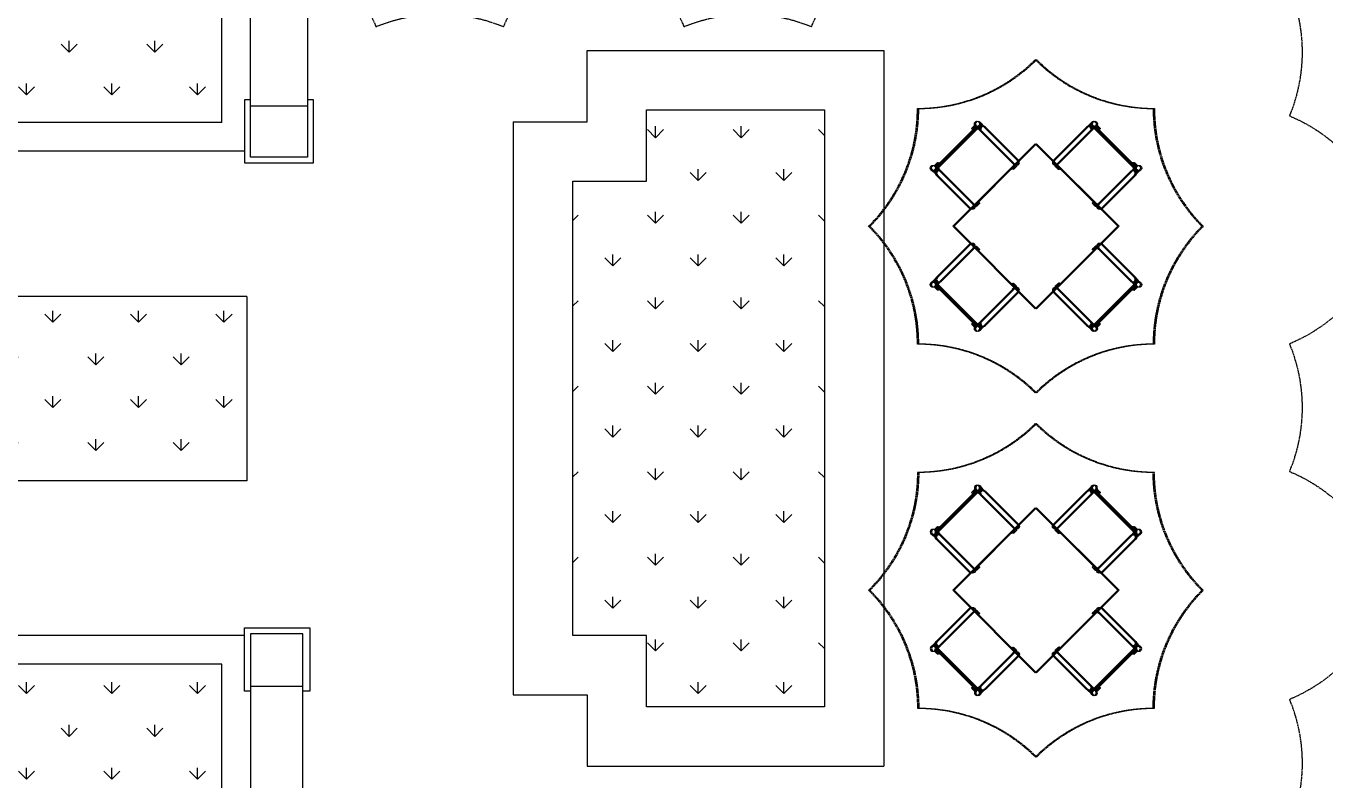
# Model space of a CAD drawing. Header units: millimetres. Extents: x -6033 to 120673, y -4970 to 90533.
# Drawn here: x 41054 to 51965, y 34470 to 40804 of the extents above; entities that cross this region are included whole.
import ezdxf

# ---------------------------------------------------------------- set-up
doc = ezdxf.new("R2010")
doc.units = ezdxf.units.MM
doc.linetypes.add('I-AR$0$ACAD_ISO02W100', pattern=[15, 12, -3])
for name, color, linetype in [('I-AR$0$3-地面', 8, 'Continuous'), ('I-AR$0$9-填充', 8, 'Continuous'), ('I-AR$0$FF-活动家具', 1, 'Continuous'), ('I-AR$0$L-ELEV-MARK', 253, 'Continuous')]:
    doc.layers.add(name, color=color, linetype=linetype)
doc.layers.add('I-AR$0$I-SCOPE', color=252, linetype='Continuous', lineweight=35)
pattern_1 = [(90, (-273251.6522538068, 190733.4542391462), (-359.2102448, 359.2102448), [95.25, -623.1704896]), (45, (-273251.6522538068, 190733.4542391462), (-359.2102448427661, 359.2102448427661), [95.25, -412.75]), (135, (-273251.6522538068, 190733.4542391462), (-359.2102448427661, -359.2102448427661), [95.25, -412.75])]

# ---------------------------------------------------------------- blocks, each defined once
blk = doc.blocks.new('I-AR$0$SGDFHGDH')
at = {"layer": 'I-AR$0$FF-活动家具', "lineweight": -3}
for p, q in [((270446.5836270346, 260242.3952539102), (270446.5834610866, 260201.1250618267)), ((270487.8760224691, 260246.6296053597), (270487.8760644505, 260241.8708815997)), ((270969.8382987556, 260241.8711527787), (270487.8760644856, 260241.8669009166)), ((270487.8760644856, 260241.8669009166), (270487.8766553396, 260230.1899497455)), ((270527.8760404155, 260241.8712901867), (270527.8760346785, 260256.8708883247)), ((270929.8383087736, 260256.8712978297), (270929.8382889236, 260241.8712198247)), ((270969.8382987556, 260241.8711527787), (270969.8383026505, 260246.8763201343)), ((270969.8382987556, 260241.8711527787), (270969.8388885906, 260230.2143370425)), ((271011.1307134326, 260201.1247334657), (271011.1306732011, 260242.3951061026)), ((270444.0835179845, 259794.8172836787), (270444.0835540656, 260190.8173004687)), ((270451.5835303146, 260207.5876207647), (270451.5835707715, 260234.849452412)), ((270481.583551167, 260230.1896313143), (270481.5835513453, 260236.0794924278)), ((270481.5835504825, 260207.5878104137), (270481.5835510769, 260227.2154158549)), ((270487.8760499675, 260218.8712093037), (270487.8760660226, 260198.0891870657)), ((270487.8768058511, 260227.2154158549), (270487.8782799727, 260198.0825856603)), ((270489.0835587296, 260190.8171050747), (270489.0835821026, 259794.8170925187)), ((270968.6305482686, 259794.8174852967), (270968.6305248966, 260190.8174978527)), ((270969.8383259146, 260198.0899381107), (270969.8383181386, 260218.8710048497)), ((270969.8390403361, 260227.2154158549), (270969.8405137643, 260198.0962912443)), ((270976.1305743554, 260230.2146554019), (270976.1305623507, 260236.1585990833)), ((270976.1306200536, 260207.5878266157), (270976.1305804127, 260227.2154158549)), ((270991.1587194655, 260230.2154158263), (270991.1587194655, 260230.2153880392)), ((271006.1305213126, 260207.5880077977), (271006.1306501306, 260234.849304868)), ((271013.6305295606, 260190.8173024597), (271013.6305529326, 259794.8172899027)), ((270967.8383596451, 259787.3232178664), (270967.8383400096, 259810.6230682887)), ((271218.8571748522, 259787.3232442735), (270238.8571748522, 259787.3232442735)), ((270238.8571748522, 259787.3232442735), (270238.8571748522, 258807.3232442735)), ((270487.8760370694, 259787.3232709016), (270487.8760428065, 259772.3232597567)), ((270487.8760370694, 259787.3232709016), (270969.838312635, 259787.3232176454)), ((270527.8760526385, 259772.3231927107), (270527.8760130345, 259787.3232664817)), ((270929.8383699018, 259787.3232220653), (270929.8383011465, 259772.3231223487)), ((270969.8383109776, 259772.3230553027), (270969.8383126595, 259787.5449446057)), ((271218.8571748522, 258807.3232442735), (271218.8571748522, 259787.3232442735)), ((269784.309128939, 259498.3043787102), (269769.309530801, 259498.3043844472)), ((269779.550813766, 259538.3043966566), (269784.309537526, 259538.3043546752)), ((269783.7851652156, 259579.5967920911), (269825.055357299, 259579.5969580392)), ((269784.309266347, 259056.3421203702), (269784.3135182091, 259538.3043546401)), ((269784.3135182091, 259538.3043546401), (269795.9904693802, 259538.3037637861)), ((269795.9907878114, 259544.5968679588), (269790.1009266979, 259544.5968677804)), ((269818.592798361, 259574.5968888112), (269791.3309667137, 259574.5968483542)), ((269818.592608712, 259544.5968686432), (269798.9650032708, 259544.5968680488)), ((269798.9650032708, 259538.3036132747), (269828.0978334654, 259538.302139153)), ((269807.309209822, 259538.3043691582), (269828.09123206, 259538.3043531032)), ((270231.363135447, 259582.0969011412), (269835.363118657, 259582.0968650602)), ((269835.363314051, 259537.0968603962), (270231.363326607, 259537.0968370232)), ((270238.8571482241, 259538.3043820564), (270238.8572014803, 259056.3421064907)), ((270238.8571482241, 259538.3043820564), (270253.857159369, 259538.3043763192)), ((270253.857226415, 259498.3043664872), (270238.857152644, 259498.3044060912)), ((271203.8571232893, 259498.3043664872), (271218.8571970603, 259498.3044060912)), ((271218.8572014802, 259538.3043820564), (271203.8571903353, 259538.3043763192)), ((271218.8572014802, 259538.3043820564), (271218.857148224, 259056.3421064907)), ((271622.3510356533, 259537.0968603962), (271226.3510230973, 259537.0968370232)), ((271226.3512142573, 259582.0969011412), (271622.3512310473, 259582.0968650602)), ((271658.7493464335, 259538.3036132747), (271629.616516239, 259538.302139153)), ((271650.4051398823, 259538.3043691582), (271629.6231176443, 259538.3043531032)), ((271673.9291844888, 259579.5967920911), (271632.6589924053, 259579.5969580392)), ((271639.1215513433, 259574.5968888112), (271666.3833829907, 259574.5968483542)), ((271639.1217409923, 259544.5968686432), (271658.7493464335, 259544.5968680488)), ((271661.7235618929, 259544.5968679588), (271667.6134230064, 259544.5968677804)), ((271673.4008314952, 259538.3043546401), (271661.7238803241, 259538.3037637861)), ((271673.4050833573, 259056.3421203702), (271673.4008314952, 259538.3043546401)), ((271678.1635359383, 259538.3043966566), (271673.4048121783, 259538.3043546752)), ((271673.4052207653, 259498.3043787102), (271688.4048189033, 259498.3043844472)), ((269769.309121296, 259096.3421103522), (269784.309199301, 259096.3421302022)), ((269784.309266347, 259056.3421203702), (269779.3040989914, 259056.3421164752)), ((269784.309266347, 259056.3421203702), (269795.9660820832, 259056.3415305351)), ((269795.9657637238, 259050.0498447704), (269790.0218200425, 259050.0498567751)), ((269798.9650032708, 259056.3413787897), (269828.0841278814, 259056.3399053614)), ((269818.59259251, 259050.0497990722), (269798.9650032708, 259050.049838713)), ((269828.090481015, 259056.3420932112), (269807.309414276, 259056.3421009872)), ((270231.362933829, 259057.5498708572), (269835.362921273, 259057.5498942292)), ((270238.8572012593, 259058.3420594806), (270215.557350837, 259058.3420791162)), ((270253.857363823, 259056.3421081482), (270238.63547452, 259056.3421064662)), ((270238.8571970604, 259096.342049224), (270253.857296777, 259096.3421179792)), ((271203.8569858813, 259056.3421081482), (271219.0788751843, 259056.3421064662)), ((271218.857152644, 259096.342049224), (271203.8570529273, 259096.3421179792)), ((271218.857148445, 259058.3420594806), (271242.1569988673, 259058.3420791162)), ((271226.3514158753, 259057.5498708572), (271622.3514284313, 259057.5498942292)), ((271629.6238686893, 259056.3420932112), (271650.4049354283, 259056.3421009872)), ((271658.7493464335, 259056.3413787897), (271629.6302218229, 259056.3399053614)), ((271639.1217571943, 259050.0497990722), (271658.7493464335, 259050.049838713)), ((271673.4050833573, 259056.3421203702), (271661.7482676211, 259056.3415305351)), ((271661.7485859805, 259050.0498447704), (271667.6925296619, 259050.0498567751)), ((271673.4050833573, 259056.3421203702), (271678.4102507129, 259056.3421164752)), ((271688.4052284083, 259096.3421103522), (271673.4051504033, 259096.3421302022)), ((269825.05568566, 259015.0497056932), (269783.7853130231, 259015.0497459247)), ((269818.592411328, 259020.0498978132), (269791.3311142577, 259020.0497689952)), ((269795.9650032994, 259035.0216996602), (269795.9650310865, 259035.0216996602)), ((269835.363116666, 259012.5498895652), (270231.363129223, 259012.5498661932)), ((271622.3512330383, 259012.5498895652), (271226.3512204813, 259012.5498661932)), ((271632.6586640443, 259015.0497056932), (271673.9290366812, 259015.0497459247)), ((271639.1219383763, 259020.0498978132), (271666.3832354466, 259020.0497689952)), ((271661.7493464049, 259035.0216996602), (271661.7493186179, 259035.0216996602)), ((270487.8760370694, 258807.3232176455), (270487.8760428065, 258822.3232287904)), ((270527.8760526385, 258822.3232958364), (270527.8760130345, 258807.3232220654)), ((270929.8383699018, 258807.3232664817), (270929.8383011465, 258822.3233661984)), ((270969.8383109776, 258822.3234332444), (270969.8383126595, 258807.1015439414)), ((270238.8571748522, 258807.3232442735), (271218.8571748522, 258807.3232442735)), ((270444.0835179845, 258799.8292048684), (270444.0835540656, 258403.8291880784)), ((270487.8760370694, 258807.3232176455), (270969.838312635, 258807.3232709017)), ((270489.0835587296, 258403.8293834724), (270489.0835821026, 258799.8293960284)), ((270967.8383596451, 258807.3232706807), (270967.8383400096, 258784.0234202584)), ((270968.6305482686, 258799.8290032504), (270968.6305248966, 258403.8289906944)), ((271013.6305295606, 258403.8291860874), (271013.6305529326, 258799.8291986444)), ((270446.5836270346, 258352.2512346369), (270446.5834610866, 258393.5214267204)), ((270451.5835303146, 258387.0588677824), (270451.5835707715, 258359.797036135)), ((270481.5835504825, 258387.0586781334), (270481.5835510769, 258367.4310726922)), ((270487.8760499675, 258375.7752792434), (270487.8760660226, 258396.5573014814)), ((270487.8768058511, 258367.4310726922), (270487.8782799727, 258396.5639028868)), ((270969.8383259146, 258396.5565504364), (270969.8383181386, 258375.7754836974)), ((270969.8390403361, 258367.4310726922), (270969.8405137643, 258396.5501973028)), ((270976.1306200536, 258387.0586619314), (270976.1305804127, 258367.4310726922)), ((271006.1305213126, 258387.0584807494), (271006.1306501306, 258359.7971836791)), ((271011.1307134326, 258393.5217550814), (271011.1306732011, 258352.2513824445)), ((270481.583551167, 258364.4568572328), (270481.5835513453, 258358.5669961193)), ((270487.8760224691, 258348.0168831874), (270487.8760644505, 258352.7756069474)), ((270487.8760644856, 258352.7795876305), (270487.8766553396, 258364.4565388016)), ((270969.8382987556, 258352.7753357684), (270487.8760644856, 258352.7795876305)), ((270527.8760404155, 258352.7751983604), (270527.8760346785, 258337.7756002224)), ((270929.8383087736, 258337.7751907174), (270929.8382889236, 258352.7752687224)), ((270969.8382987556, 258352.7753357684), (270969.8388885906, 258364.4321515046)), ((270969.8382987556, 258352.7753357684), (270969.8383026505, 258347.7701684128)), ((270976.1305743554, 258364.4318331452), (270976.1305623507, 258358.4878894638)), ((270991.1587194655, 258364.4310727208), (270991.1587194655, 258364.4311005078))]:
    blk.add_line(p, q, dxfattribs=at)
at = {"layer": 'I-AR$0$FF-活动家具', "color": 8, "lineweight": -3}
for p, q in [((270466.6116489446, 260230.1888737358), (270991.1587194655, 260230.2154158263)), ((270469.5554919475, 260227.2154158549), (270988.1588712938, 260227.2154158549)), ((269795.9915453899, 259559.5687701812), (269795.9650032994, 259035.0216996602)), ((269798.9650032708, 259556.6249271783), (269798.9650032708, 259038.021547832)), ((271658.7493464335, 259556.6249271783), (271658.7493464335, 259038.021547832)), ((271661.7228043145, 259559.5687701812), (271661.7493464049, 259035.0216996602)), ((270466.6116489446, 258364.4576148113), (270991.1587194655, 258364.4310727208)), ((270469.5554919475, 258367.4310726922), (270988.1588712938, 258367.4310726922))]:
    blk.add_line(p, q, dxfattribs=at)
at = {"layer": 'I-AR$0$FF-活动家具', "lineweight": -3, "flags": 128}
for points in [[(270488.0707085085, 260256.8709541477), (270488.1044694206, 260256.8709678047), (270488.6826600336, 260256.8710249037), (270489.6033094176, 260256.8710858377), (270490.8500594095, 260256.8709419437), (270492.4005981545, 260256.8709167277), (270494.2273223836, 260256.8709569327), (270496.2976008116, 260256.8711293327), (270498.5745214586, 260256.8711959067), (270501.0174523215, 260256.8711317997), (270503.5826953725, 260256.8711718907), (270506.2246244595, 260256.8709357257), (270508.8959998966, 260256.8708840527), (270511.5491996806, 260256.8709723517), (270514.1367801715, 260256.8711688017), (270516.6126990436, 260256.8710633187), (270518.9327231785, 260256.8708526807), (270521.0553543505, 260256.8709283997), (270522.9429076755, 260256.8709974197), (270524.5615033326, 260256.8710376177), (270525.8824084215, 260256.8709153017), (270526.8819436466, 260256.8708566127), (270527.5423495306, 260256.8710311547), (270527.8518202925, 260256.8710763647), (270527.8760346785, 260256.8708883247)], [(270929.8383087736, 260256.8712978297), (270929.9728767895, 260256.8713185907), (270930.4589488806, 260256.8710311497), (270931.2907497186, 260256.8709803757), (270932.4535858575, 260256.8710761387), (270933.9266656615, 260256.8712721457), (270935.6836088095, 260256.8711241707), (270937.6931770495, 260256.8712762217), (270939.9195624435, 260256.8710908447), (270942.3229314786, 260256.8710780817), (270944.8602739866, 260256.8710437477), (270947.4865244955, 260256.8711253537), (270950.1547488635, 260256.8708493147), (270952.8173168105, 260256.8711266107), (270955.4268524316, 260256.8709741557), (270957.9364727616, 260256.8708780957), (270960.3017068666, 260256.8710182777), (270962.4801391215, 260256.8712428467), (270964.4329550136, 260256.8711783147), (270966.1254679515, 260256.8712231577), (270967.5272208676, 260256.8711209187), (270968.6133453805, 260256.8710130717), (270969.3644767556, 260256.8709549207), (270969.6376556655, 260256.8712843077)], [(270527.8760526385, 259772.3231927107), (270527.7414251695, 259772.3231677157), (270527.2554463985, 259772.3229837567), (270526.4235861065, 259772.3230302977), (270525.2608094215, 259772.3229387677), (270523.7876957515, 259772.3232183937), (270522.0307270155, 259772.3228865027), (270520.0211249085, 259772.3232100847), (270517.7948328356, 259772.3229240627), (270515.3915232545, 259772.3229410577), (270512.8541212925, 259772.3229711587), (270510.2278707835, 259772.3228895527), (270507.5595869615, 259772.3231613587), (270504.8970190145, 259772.3228840627), (270502.2876023015, 259772.3230449847), (270499.7779225176, 259772.3231368107), (270497.4127478665, 259772.3230008627), (270495.2342222916, 259772.3232476927), (270493.2813469456, 259772.3233079917), (270491.5889529145, 259772.3232716147), (270490.1871744115, 259772.3228939877), (270489.1010498985, 259772.3230018357), (270488.3499779775, 259772.3230642197), (270487.9472846526, 259772.3230739027), (270487.8760428065, 259772.3232597567)], [(270969.8383109776, 259772.3230553027), (270969.8351854975, 259772.3233108027), (270969.6099258586, 259772.3230471017), (270969.0317352455, 259772.3229900027), (270968.1111453155, 259772.3229333027), (270966.8643953245, 259772.3230771967), (270965.3137376705, 259772.3230939457), (270963.4870134415, 259772.3230537407), (270961.4167350135, 259772.3228813407), (270959.1397804996, 259772.3232903987), (270956.6970024115, 259772.3228873397), (270954.1316660405, 259772.3233186487), (270951.4897708186, 259772.3230791807), (270948.8183359285, 259772.3231266207), (270946.1651955986, 259772.3230425557), (270943.5776406945, 259772.3233259707), (270941.1017556895, 259772.3229558207), (270938.7816721005, 259772.3231622257), (270936.6590409285, 259772.3230865067), (270934.7714876035, 259772.3230174867), (270933.1528324925, 259772.3229730557), (270931.8319868575, 259772.3230996047), (270930.8323921785, 259772.3231540607), (270930.1719862946, 259772.3229795187), (270929.8625749865, 259772.3229385417), (270929.8383011465, 259772.3231223487)], [(271203.8571232893, 259498.3043664872), (271203.8570982943, 259498.4389939562), (271203.8569143353, 259498.9249727272), (271203.8569608763, 259499.7568330192), (271203.8568693463, 259500.9196097042), (271203.8571489723, 259502.3927233742), (271203.8568170813, 259504.1496921102), (271203.8571406633, 259506.1592942172), (271203.8568546413, 259508.3855862902), (271203.8568716363, 259510.7888958712), (271203.8569017373, 259513.3262978332), (271203.8568201313, 259515.9525483422), (271203.8570919373, 259518.6208321642), (271203.8568146413, 259521.2834001112), (271203.8569755633, 259523.8928168242), (271203.8570673893, 259526.4024966082), (271203.8569314413, 259528.7676712592), (271203.8571782713, 259530.9461968342), (271203.8572385703, 259532.8990721802), (271203.8572021933, 259534.5914662112), (271203.8568245663, 259535.9932447142), (271203.8569324143, 259537.0793692272), (271203.8569947983, 259537.8304411482), (271203.8570044813, 259538.2331344732), (271203.8571903353, 259538.3043763192)], [(271688.4048847263, 259538.1097106172), (271688.4048983833, 259538.0759497052), (271688.4049554823, 259537.4977590922), (271688.4050164163, 259536.5771097082), (271688.4048725223, 259535.3303597162), (271688.4048473063, 259533.7798209712), (271688.4048875113, 259531.9530967422), (271688.4050599113, 259529.8828183142), (271688.4051264853, 259527.6058976671), (271688.4050623783, 259525.1629668042), (271688.4051024693, 259522.5977237532), (271688.4048663043, 259519.9557946662), (271688.4048146313, 259517.2844192292), (271688.4049029303, 259514.6312194452), (271688.4050993803, 259512.0436389542), (271688.4049938973, 259509.5677200822), (271688.4047832593, 259507.2476959472), (271688.4048589783, 259505.1250647752), (271688.4049279983, 259503.2375114502), (271688.4049681963, 259501.6189157932), (271688.4048458803, 259500.2980107042), (271688.4047871913, 259499.2984754792), (271688.4049617333, 259498.6380695952), (271688.4050069433, 259498.3285988332), (271688.4048189033, 259498.3043844472)], [(271203.8569858813, 259056.3421081482), (271203.8572413813, 259056.3452336282), (271203.8569776803, 259056.5704932672), (271203.8569205813, 259057.1486838802), (271203.8568638813, 259058.0692738102), (271203.8570077753, 259059.3160238012), (271203.8570245243, 259060.8666814552), (271203.8569843193, 259062.6934056842), (271203.8568119193, 259064.7636841122), (271203.8572209773, 259067.0406386262), (271203.8568179183, 259069.4834167142), (271203.8572492273, 259072.0487530852), (271203.8570097593, 259074.6906483072), (271203.8570571993, 259077.3620831972), (271203.8569731343, 259080.0152235272), (271203.8572565493, 259082.6027784312), (271203.8568863993, 259085.0786634362), (271203.8570928043, 259087.3987470252), (271203.8570170853, 259089.5213781972), (271203.8569480653, 259091.4089315222), (271203.8569036343, 259093.0275866332), (271203.8570301833, 259094.3484322682), (271203.8570846393, 259095.3480269472), (271203.8569100973, 259096.0084328312), (271203.8568691203, 259096.3178441392), (271203.8570529273, 259096.3421179792)], [(271688.4052284083, 259096.3421103522), (271688.4052491693, 259096.2075423362), (271688.4049617283, 259095.7214702452), (271688.4049109543, 259094.8896694072), (271688.4050067173, 259093.7268332682), (271688.4052027243, 259092.2537534642), (271688.4050547493, 259090.4968103162), (271688.4052068003, 259088.4872420762), (271688.4050214233, 259086.2608566822), (271688.4050086603, 259083.8574876472), (271688.4049743263, 259081.3201451392), (271688.4050559323, 259078.6938946302), (271688.4047798933, 259076.0256702622), (271688.4050571893, 259073.3631023152), (271688.4049047343, 259070.7535666942), (271688.4048086743, 259068.2439463642), (271688.4049488563, 259065.8787122591), (271688.4051734253, 259063.7002800042), (271688.4051088933, 259061.7474641122), (271688.4051537363, 259060.0549511742), (271688.4050514973, 259058.6531982582), (271688.4049436503, 259057.5670737452), (271688.4048854993, 259056.8159423702), (271688.4052148863, 259056.5427634602)]]:
    blk.add_lwpolyline(points, dxfattribs=at)
at = {"layer": 'I-AR$0$FF-活动家具', "lineweight": -3}
for points in [[(269769.309464978, 259538.1097106172), (269769.309451321, 259538.0759497052), (269769.309394222, 259537.4977590922), (269769.309333288, 259536.5771097082), (269769.309477182, 259535.3303597162), (269769.309502398, 259533.7798209712), (269769.309462193, 259531.9530967422), (269769.309289793, 259529.8828183142), (269769.309223219, 259527.6058976671), (269769.309287326, 259525.1629668042), (269769.309247235, 259522.5977237532), (269769.3094834, 259519.9557946662), (269769.309535073, 259517.2844192292), (269769.309446774, 259514.6312194452), (269769.309250324, 259512.0436389542), (269769.309355807, 259509.5677200822), (269769.309566445, 259507.2476959472), (269769.309490726, 259505.1250647752), (269769.309421706, 259503.2375114502), (269769.309381508, 259501.6189157932), (269769.309503824, 259500.2980107042), (269769.309562513, 259499.2984754792), (269769.309387971, 259498.6380695952), (269769.309342761, 259498.3285988332), (269769.309530801, 259498.3043844472)], [(270253.857226415, 259498.3043664872), (270253.85725141, 259498.4389939562), (270253.857435369, 259498.9249727272), (270253.857388828, 259499.7568330192), (270253.857480358, 259500.9196097042), (270253.857200732, 259502.3927233742), (270253.857532623, 259504.1496921102), (270253.857209041, 259506.1592942172), (270253.857495063, 259508.3855862902), (270253.857478068, 259510.7888958712), (270253.857447967, 259513.3262978332), (270253.857529573, 259515.9525483422), (270253.857257767, 259518.6208321642), (270253.857535063, 259521.2834001112), (270253.857374141, 259523.8928168242), (270253.857282315, 259526.4024966082), (270253.857418263, 259528.7676712592), (270253.857171433, 259530.9461968342), (270253.857111134, 259532.8990721802), (270253.857147511, 259534.5914662112), (270253.857525138, 259535.9932447142), (270253.85741729, 259537.0793692272), (270253.857354906, 259537.8304411482), (270253.857345223, 259538.2331344732), (270253.857159369, 259538.3043763192)], [(269769.309121296, 259096.3421103522), (269769.309100535, 259096.2075423362), (269769.309387976, 259095.7214702452), (269769.30943875, 259094.8896694072), (269769.309342987, 259093.7268332682), (269769.30914698, 259092.2537534642), (269769.309294955, 259090.4968103162), (269769.309142904, 259088.4872420762), (269769.309328281, 259086.2608566822), (269769.309341044, 259083.8574876472), (269769.309375378, 259081.3201451392), (269769.309293772, 259078.6938946302), (269769.309569811, 259076.0256702622), (269769.309292515, 259073.3631023152), (269769.30944497, 259070.7535666942), (269769.30954103, 259068.2439463642), (269769.309400848, 259065.8787122591), (269769.309176279, 259063.7002800042), (269769.309240811, 259061.7474641122), (269769.309195968, 259060.0549511742), (269769.309298207, 259058.6531982582), (269769.309406054, 259057.5670737452), (269769.309464205, 259056.8159423702), (269769.309134818, 259056.5427634602)], [(270253.857363823, 259056.3421081482), (270253.857108323, 259056.3452336282), (270253.857372024, 259056.5704932672), (270253.857429123, 259057.1486838802), (270253.857485823, 259058.0692738102), (270253.857341929, 259059.3160238012), (270253.85732518, 259060.8666814552), (270253.857365385, 259062.6934056842), (270253.857537785, 259064.7636841122), (270253.857128727, 259067.0406386262), (270253.857531786, 259069.4834167142), (270253.857100477, 259072.0487530852), (270253.857339945, 259074.6906483072), (270253.857292505, 259077.3620831972), (270253.85737657, 259080.0152235272), (270253.857093155, 259082.6027784312), (270253.857463305, 259085.0786634362), (270253.8572569, 259087.3987470252), (270253.857332619, 259089.5213781972), (270253.857401639, 259091.4089315222), (270253.85744607, 259093.0275866332), (270253.857319521, 259094.3484322682), (270253.857265065, 259095.3480269472), (270253.857439607, 259096.0084328312), (270253.857480584, 259096.3178441392), (270253.857296777, 259096.3421179792)], [(270527.8760526385, 258822.3232958364), (270527.7414251695, 258822.3233208314), (270527.2554463985, 258822.3235047904), (270526.4235861065, 258822.3234582494), (270525.2608094215, 258822.3235497794), (270523.7876957515, 258822.3232701534), (270522.0307270155, 258822.3236020444), (270520.0211249085, 258822.3232784624), (270517.7948328356, 258822.3235644844), (270515.3915232545, 258822.3235474894), (270512.8541212925, 258822.3235173884), (270510.2278707835, 258822.3235989944), (270507.5595869615, 258822.3233271884), (270504.8970190145, 258822.3236044844), (270502.2876023015, 258822.3234435624), (270499.7779225176, 258822.3233517364), (270497.4127478665, 258822.3234876844), (270495.2342222916, 258822.3232408544), (270493.2813469456, 258822.3231805554), (270491.5889529145, 258822.3232169324), (270490.1871744115, 258822.3235945594), (270489.1010498985, 258822.3234867114), (270488.3499779775, 258822.3234243274), (270487.9472846526, 258822.3234146444), (270487.8760428065, 258822.3232287904)], [(270969.8383109776, 258822.3234332444), (270969.8351854975, 258822.3231777444), (270969.6099258586, 258822.3234414454), (270969.0317352455, 258822.3234985444), (270968.1111453155, 258822.3235552444), (270966.8643953245, 258822.3234113504), (270965.3137376705, 258822.3233946014), (270963.4870134415, 258822.3234348064), (270961.4167350135, 258822.3236072064), (270959.1397804996, 258822.3231981484), (270956.6970024115, 258822.3236012074), (270954.1316660405, 258822.3231698984), (270951.4897708186, 258822.3234093664), (270948.8183359285, 258822.3233619264), (270946.1651955986, 258822.3234459914), (270943.5776406945, 258822.3231625764), (270941.1017556895, 258822.3235327264), (270938.7816721005, 258822.3233263214), (270936.6590409285, 258822.3234020404), (270934.7714876035, 258822.3234710604), (270933.1528324925, 258822.3235154914), (270931.8319868575, 258822.3233889424), (270930.8323921785, 258822.3233344864), (270930.1719862946, 258822.3235090284), (270929.8625749865, 258822.3235500054), (270929.8383011465, 258822.3233661984)], [(270488.0707085085, 258337.7755343994), (270488.1044694206, 258337.7755207424), (270488.6826600336, 258337.7754636434), (270489.6033094176, 258337.7754027094), (270490.8500594095, 258337.7755466034), (270492.4005981545, 258337.7755718194), (270494.2273223836, 258337.7755316144), (270496.2976008116, 258337.7753592144), (270498.5745214586, 258337.7752926404), (270501.0174523215, 258337.7753567474), (270503.5826953725, 258337.7753166564), (270506.2246244595, 258337.7755528214), (270508.8959998966, 258337.7756044944), (270511.5491996806, 258337.7755161954), (270514.1367801715, 258337.7753197454), (270516.6126990436, 258337.7754252284), (270518.9327231785, 258337.7756358664), (270521.0553543505, 258337.7755601474), (270522.9429076755, 258337.7754911274), (270524.5615033326, 258337.7754509294), (270525.8824084215, 258337.7755732454), (270526.8819436466, 258337.7756319344), (270527.5423495306, 258337.7754573924), (270527.8518202925, 258337.7754121824), (270527.8760346785, 258337.7756002224)], [(270929.8383087736, 258337.7751907174), (270929.9728767895, 258337.7751699564), (270930.4589488806, 258337.7754573974), (270931.2907497186, 258337.7755081714), (270932.4535858575, 258337.7754124084), (270933.9266656615, 258337.7752164014), (270935.6836088095, 258337.7753643764), (270937.6931770495, 258337.7752123254), (270939.9195624435, 258337.7753977024), (270942.3229314786, 258337.7754104654), (270944.8602739866, 258337.7754447994), (270947.4865244955, 258337.7753631934), (270950.1547488635, 258337.7756392324), (270952.8173168105, 258337.7753619364), (270955.4268524316, 258337.7755143914), (270957.9364727616, 258337.7756104514), (270960.3017068666, 258337.7754702694), (270962.4801391215, 258337.7752457004), (270964.4329550136, 258337.7753102324), (270966.1254679515, 258337.7752653894), (270967.5272208676, 258337.7753676284), (270968.6133453805, 258337.7754754754), (270969.3644767556, 258337.7755336264), (270969.6376556655, 258337.7752042394)]]:
    blk.add_lwpolyline(points, dxfattribs=at)
for centre, radius in [((270466.6116489446, 260252.1608654407), 21.9719917048623), ((270991.1587194655, 260252.1873896157), 21.97197378941146), ((269774.019553685, 259559.5687701812), 21.9719917048623), ((271683.6947960193, 259559.5687701812), 21.9719917048623), ((269773.99302951, 259035.0216996602), 21.97197378941146), ((271683.7213201943, 259035.0216996602), 21.97197378941146), ((270466.6116489446, 258342.4856231064), 21.9719917048623), ((270991.1587194655, 258342.4590989314), 21.97197378941146)]:
    blk.add_circle(centre, radius, dxfattribs=at)
for centre, radius, start, end in [((270469.5556437476, 260252.1873896157), 24.97197376128328, 180, 269.9996517070431), ((270988.1587194937, 260252.1873896157), 24.97197376128328, 270.0003482896219, 0), ((270466.5835379965, 260190.8173283237), 22.50000000000043, 0, 180), ((270991.1305747975, 260190.8173283237), 22.50000000000057, 0, 180), ((270466.5835379965, 259794.8173283237), 22.50000000000043, 180, 0), ((270991.1305747975, 259794.8173283237), 22.50000000000043, 180, 0), ((269773.99302951, 259556.6247753782), 24.97197376128328, 0.0003482929569251492, 90), ((269835.363090802, 259559.5968811292), 22.50000000000043, 90, 270), ((270231.363090802, 259559.5968811292), 22.50000000000043, 270, 90), ((271226.3512589023, 259559.5968811292), 22.50000000000043, 90, 270), ((271622.3512589023, 259559.5968811292), 22.50000000000043, 270, 90), ((271683.7213201943, 259556.6247753782), 24.97197376128328, 90, 179.9996517070431), ((269773.99302951, 259038.0216996321), 24.97197376128328, 270, 359.9996517103781), ((269835.363090802, 259035.0498443282), 22.50000000000057, 90, 270), ((270231.363090802, 259035.0498443282), 22.50000000000043, 270, 90), ((271226.3512589023, 259035.0498443282), 22.50000000000043, 90, 270), ((271622.3512589023, 259035.0498443282), 22.50000000000057, 270, 90), ((271683.7213201943, 259038.0216996321), 24.97197376128328, 180.0003482896219, 270), ((270466.5835379965, 258799.8291602234), 22.50000000000043, 0, 180), ((270991.1305747975, 258799.8291602234), 22.50000000000043, 0, 180), ((270466.5835379965, 258403.8291602234), 22.50000000000043, 180, 0), ((270991.1305747975, 258403.8291602234), 22.50000000000057, 180, 0), ((270469.5556437476, 258342.4590989314), 24.97197376128328, 90.00034829295691, 180), ((270988.1587194937, 258342.4590989314), 24.97197376128328, 0, 89.99965171037813)]:
    blk.add_arc(centre, radius, start, end, dxfattribs=at)
blk = doc.blocks.new('I-AR$0$dadasdsad')
at = {"layer": 'I-AR$0$L-ELEV-MARK', "color": 252, "linetype": 'I-AR$0$ACAD_ISO02W100'}
for centre, start, end in [((550677.9423293074, -128652.9892950463), 270, 315.0000000002948), ((552657.84131663, -128652.9892950463), 224.9999999997052, 270), ((549277.9423293076, -130052.9892950462), 315.0000000004422, 0), ((554057.8413166378, -130052.9892950462), 180, 224.9999999995578), ((549277.9423293076, -132032.8882823688), 0, 44.99999999955784), ((554057.8413166378, -132032.8882823688), 135.0000000004422, 180), ((550677.9423293074, -133432.8882823687), 44.99999999955784, 90), ((552657.84131663, -133432.8882823687), 90, 135.0000000004422)]:
    blk.add_arc(centre, 1400, start, end, dxfattribs=at)
at = {"layer": 'I-AR$0$FF-活动家具', "lineweight": -3, "rotation": 45.00000000000001}
blk.add_blockref('I-AR$0$SGDFHGDH', (543584.5766612925, -505828.0451694757), dxfattribs=at)
blk = doc.blocks.new('I-AR$0$A$C5e96f56e')
at = {"layer": 'I-AR$0$L-ELEV-MARK', "color": 252, "linetype": 'I-AR$0$ACAD_ISO02W100'}
for centre, start, end in [((-989.9494936630363, 2389.94949366356), 270, 314.9999999976418), ((989.9494936595438, 2389.949493663502), 225, 270), ((-2389.949493663036, 989.9494936636183), 314.9999999976418, 0), ((2389.949493667344, 989.9494936636765), 180, 225), ((-2389.94949366292, -989.9494936589617), 0, 45), ((2389.949493667344, -989.9494936589035), 134.9999999976418, 180), ((-989.9494936630363, -2389.949493658787), 45, 90), ((989.9494936595438, -2389.949493658787), 90, 134.9999999976418)]:
    blk.add_arc(centre, 1400, start, end, dxfattribs=at)
blk = doc.blocks.new('I-AR')
at = {"layer": 'I-AR$0$9-填充'}
h = blk.add_hatch(dxfattribs=at)
h.set_pattern_fill('GRASS', color=256, scale=20)
h.set_pattern_definition(pattern_1)
edge = h.paths.add_edge_path()
edge.add_arc((48075.09980175877, 57885.86272021267), 7531.13782698584, 93.31201896010458, 119.5511255798346, ccw=False)
edge.add_line((47640.00000002049, 65404.42143392797), (47640, 65940.00000000224))
edge.add_line((47640, 65940.00000000224), (18790, 65940.00000000226))
edge.add_line((18790, 65940.00000000226), (18790, 24876.39849369839))
edge.add_line((18790, 24876.39849369839), (26544.29322616477, 24876.39849369839))
edge.add_arc((32983.89004870411, 26170.13277620514), 6568.268845791113, 129.3415702300816, 191.3596716620677, ccw=False)
edge.add_arc((31476.03155863704, 28326.8062859796), 3949.565505750753, 104.59304370652359, 132.2595503306912, ccw=False)
edge.add_arc((30055.31018395955, 34280.10520697586), 2173.233099425972, 281.2942015813497, 313.0472720493361)
edge.add_arc((30426.6854120018, 33687.43448024165), 1492.565372304255, 318.1657641846177, 361.2613393646765)
edge.add_arc((32239.8381275516, 38300.38710596826), 4591.3285963544, 217.9676909432882, 265.99156706073484, ccw=False)
edge.add_arc((31872.41921090567, 37779.21967953868), 3985.327974789199, 125.18359558450021, 215.3095817904113, ccw=False)
edge.add_arc((29025.52329528192, 42303.87885726741), 1381.826173200816, 293.4798665672245, 340.2300881751192)
edge.add_arc((26868.27960269107, 41845.80067141893), 3457.635540556193, 359.8456275124313, 389.7659058237879)
edge.add_arc((24754.87081508432, 40495.08083228706), 5964.052808016896, 30.9504152630125, 59.69113305852917)
edge.add_arc((32772.04415484378, 54545.90765867644), 10213.63518444022, 222.3578845069345, 240.6422616467577, ccw=False)
edge.add_arc((30296.39652642189, 51889.92360785799), 6601.338333766303, 133.757229973819, 219.7996382101145, ccw=False)
edge.add_arc((30090.66382907331, 52466.32591896318), 6047.901985583007, 83.98209590828901, 136.1267597694406, ccw=False)
edge.add_arc((30375.31522357883, 52142.85514023763), 6347.667668990776, 36.73167792727202, 86.84457130365149, ccw=False)
edge.add_arc((30068.09959344426, 51782.82073227296), 6810.015933267933, 6.557601087147987, 37.61354295952498, ccw=False)
edge.add_arc((41498.84925946081, 52752.03841550907), 4669.216621075783, 182.3505496015985, 202.5852956703295)
edge.add_arc((42128.71283438383, 53741.83595042868), 5670.87026365447, 209.3906972536992, 246.7482145344888)
edge.add_arc((42155.24974690983, 52652.27799340902), 4702.300663284869, 241.2015315274473, 275.2103590187771)
edge.add_arc((41515.36539457133, 55945.38266907222), 8047.017238033709, 277.6189871787022, 295.6926092267267)
edge.add_arc((47570.22558053257, 51841.11267866677), 4060.74771081201, 180.3254316103383, 230.8068843918955, ccw=False)
edge.add_line((43509.5433708895, 51818.04835224437), (43509.5433708895, 53394.33280677747))
edge.add_arc((48076.45331479656, 58632.79464086366), 6949.686958628743, 186.4907584204857, 228.9179643644189, ccw=False)
edge.add_arc((47832.07409407338, 58690.435928249), 6713.926906089835, 121.1335366071462, 187.2152790693291, ccw=False)
h = blk.add_hatch(dxfattribs=at)
h.set_pattern_fill('GRASS', color=256, scale=20)
h.set_pattern_definition(pattern_1)
h.paths.add_polyline_path([(42698.67779429955, 43323.37970135696), (48002.16136123566, 43323.37970135696), (48002.16136123566, 47540.84223780019), (47602.77396320039, 47540.84223780019, -0.05308976896595777), (46712.02299960563, 47627.04305255288, -0.04941643247635087), (45818.66504472913, 47023.18059761255, -0.08380965647664035), (42792.02811155794, 46110.89822130199, -0.1474850686662842), (39069.82737841504, 46849.23527285215, -0.1651522259988702), (35505.26257778378, 50137.02929380894, -0.08978096657328384), (34968.89822141966, 52404.05356219455, 0.1340931946128999), (33972.84974569175, 54808.82199953339, 0.2199925599541282), (30577.8240428837, 56638.10320494944, 0.2310382246045116), (27051.99673230294, 55333.67627093985, 0.3940001540958336), (26635.64536429243, 48892.5141667682, 0.07905053784504817), (28693.06606578501, 47267.29612624753, -0.1308033536829855), (31475.29277100461, 44495.49076381759, -0.06253693498884307), (32388.37821009429, 41902.81886222624, -0.186529228159533), (35394.18055301486, 39992.32384655465), (42698.67779429955, 39992.32384655465)])
h = blk.add_hatch(dxfattribs=at)
h.set_pattern_fill('GRASS', color=256, scale=20)
h.set_pattern_definition([(90, (-502531.6522538068, 190733.4542391462), (-359.2102448, 359.2102448), [95.25, -623.1704896]), (45, (-502531.6522538068, 190733.4542391462), (-359.2102448427661, 359.2102448427661), [95.25, -412.75]), (135, (-502531.6522538068, 190733.4542391462), (-359.2102448427661, -359.2102448427661), [95.25, -412.75])])
h.paths.add_polyline_path([(47760.38227685401, 35085.35747768948), (46267.59308317443, 35085.35747768948), (46267.59308317443, 35684.95689935135), (45646.79065852007, 35684.95689935135), (45646.79065852007, 39499.17684708736), (46267.59308317443, 39499.17684708734), (46267.59308317443, 40098.77626874924), (47760.38227685401, 40098.77626874924)])
h = blk.add_hatch(dxfattribs=at)
h.set_pattern_fill('GRASS', color=256, scale=20)
h.set_pattern_definition([(90, (-458740.6085723289, 230134.0673350341), (-359.2102448, 359.2102448), [95.25, -623.1704896]), (45, (-458740.6085723289, 230134.0673350341), (-359.2102448427661, 359.2102448427661), [95.25, -412.75]), (135, (-458740.6085723289, 230134.0673350341), (-359.2102448427661, -359.2102448427661), [95.25, -412.75])])
h.paths.add_polyline_path([(42909.69852933986, 38532.32384655465), (35678.81568788039, 38532.32384655465, -0.03047547480537213), (35709.53208564548, 36982.32384655465), (42909.69852933986, 36982.32384655465)])
h = blk.add_hatch(dxfattribs=at)
h.set_pattern_fill('GRASS', color=256, scale=20)
h.set_pattern_definition(pattern_1)
h.paths.add_polyline_path([(47864.14263090631, 31926.28723857456), (42698.41159253893, 31926.70019072731), (42698.69263395341, 35442.32384655465), (35454.16882492881, 35442.32384655465, -0.1668343621200158), (33962.29949498875, 34046.86647505857, -0.1221760532902205), (32910.55277540116, 31421.1482953114, -0.1713947841011348), (31167.12015971728, 30442.86823970897, 0.1024586334840059), (30088.89430265455, 29829.56627271805, 0.3048302315723332), (28397.26113458769, 24876.39849369839), (53980.62182127917, 24876.39849369839), (53980.62182127917, 26214.41731862529), (50438.69903991232, 26214.41731862529, -0.4105332614492864), (47772.14325579023, 29234.8271883791)])
at = {"layer": 'I-AR$0$I-SCOPE'}
h = blk.add_hatch(dxfattribs=at)
h.set_pattern_fill('ANSI31', color=256, scale=200)
h.set_pattern_definition([(45, (0, 0), (-449.0128060534577, 449.0128060534577), [])])
h.paths.add_polyline_path([(63300.00000000001, 72640), (66630, 72640), (66630, 70889.38256153524), (90600, 70889.99999999999), (90600, 66390.00000000001), (96650.00000000001, 66390.00000000001), (96650, 24876.39849369839), (18340, 24876.39849369839), (18340, 66390), (48090, 66390), (48090, 72640), (51400, 72640), (51400, 72649.88673694879), (52869.5, 72649.88673694879), (52869.5, 72640), (55240.00000000001, 72640), (55240.00000000001, 72790.00000000013), (59460, 72790.00000000013), (59460, 72640), (61830.5, 72640), (61830.5, 72649.88673694879), (63300, 72649.88673694879)], flags=16)
h.paths.add_polyline_path([(7330, 0), (7330, -1770), (11180, -1770), (11180, 0), (18450, 0), (18449.99999999991, 2899.999999999971), (27550, 2899.999999999971), (27550, 18090), (37037.33127936907, 18090), (37037.33127936907, 17350), (96200, 17350), (96200, 18120), (114640, 18120), (114640, 84500), (0, 84500), (0, 0)])
at = {"layer": 'I-AR$0$3-地面', "color": 3}
for p, q in [((42698.67779429955, 39992.32384655465), (42698.67779429955, 43323.37970135696)), ((45767.59308317443, 39999.17684708734), (45767.59308317443, 40598.77626874924)), ((45767.59308317443, 40598.77626874924), (48260.38227685401, 40598.77626874924)), ((48260.38227685401, 40598.77626874924), (48260.38227685401, 34585.35747768948)), ((42938.67779429955, 40132.96670866336), (43418.67779429955, 40132.96670866336)), ((45146.79065852007, 39999.17684708734), (45146.79065852007, 35184.95689935135)), ((45146.79065852007, 39999.17684708734), (45742.66149672214, 39999.17684708734)), ((45146.79065852007, 39999.17684708734), (45767.59308317443, 39999.17684708734)), ((42909.69852933986, 38532.32384655465), (42909.69852933986, 36982.32384655465)), ((42938.67779429955, 35256.68098444593), (43378.67779429955, 35256.68098444593)), ((45146.79065852007, 35184.95689935135), (45767.59308317443, 35184.95689935135)), ((45767.59308317443, 35184.95689935135), (45767.59308317443, 34585.35747768948)), ((45767.59308317443, 34585.35747768948), (48260.38227685401, 34585.35747768948))]:
    blk.add_line(p, q, dxfattribs=at)
for points in [[(42938.67779429955, 43082.96670866336), (43418.67779429955, 43082.96670866336), (43418.67779429955, 39702.96670866336), (42938.67779429955, 39702.96670866336)], [(47760.38227685401, 35085.35747768948), (46267.59308317443, 35085.35747768948), (46267.59308317443, 35684.95689935135), (45646.79065852007, 35684.95689935135), (45646.79065852007, 39499.17684708736), (46267.59308317443, 39499.17684708734), (46267.59308317443, 40098.77626874924), (47760.38227685401, 40098.77626874924)], [(42938.67779429955, 32166.68098444593), (43378.67779429955, 32166.68098444593), (43378.67779429955, 35696.68098444593), (42938.67779429955, 35696.68098444593)]]:
    blk.add_lwpolyline(points, close=True, dxfattribs=at)
for points in [[(42938.67779429955, 40182.96670866336), (42888.67779429955, 40182.96670866336), (42888.67779429955, 39652.96670866336), (43468.67779429955, 39652.96670866336), (43468.67779429955, 40182.96670866336), (43418.67779429955, 40182.96670866336)], [(42698.67779429955, 39992.32384655465), (35394.18055301486, 39992.32384655465)], [(42909.69852933986, 38532.32384655465), (35678.81568788039, 38532.32384655465)], [(42909.69852933986, 36982.32384655465), (35709.53208564548, 36982.32384655465)], [(42938.67779429955, 35216.68098444593), (42888.67779429955, 35216.68098444593), (42888.67779429955, 35746.68098444593), (43438.67779429955, 35746.68098444593), (43438.67779429955, 35216.68098444593), (43378.67779429955, 35216.68098444593)], [(47772.05242417241, 29232.1698913021), (47864.14263090631, 31926.28723857456), (42698.41159253893, 31926.70019072731), (42698.69263395341, 35442.32384655465), (35454.16882492881, 35442.32384655465)]]:
    blk.add_lwpolyline(points, dxfattribs=at)
at = {"layer": 'I-AR$0$3-地面'}
for points in [[(42888.67779429955, 39752.32384655465), (35271.11622476159, 39752.32384655465)], [(42888.67779429955, 35682.32384655465), (35305.91975759435, 35682.32384655465)]]:
    blk.add_lwpolyline(points, dxfattribs=at)
at = {"layer": 'I-AR$0$L-ELEV-MARK'}
for name, p, xscale, rotation in [('I-AR$0$A$C5e96f56e', (44529.63148818118, 42090.85559238965), -0.9999999999999992, 202.5), ('I-AR$0$A$C5e96f56e', (47116.4941792204, 42090.85559239247), -0.9999999999999992, 202.5), ('I-AR$0$A$C5e96f56e', (52959.82599890558, 40584.21482931805), -1, 112.5), ('I-AR$0$A$C5e96f56e', (52959.82599890605, 37597.35213828614), -1, 112.5), ('I-AR$0$dadasdsad', (-502136.013190513, -94979.65655010127), -1, 180), ('I-AR$0$dadasdsad', (-502124.9289175223, -94979.65655010127), -1, 180), ('I-AR$0$A$C5e96f56e', (52959.82599890605, 34610.48944725422), -1, 112.5)]:
    blk.add_blockref(name, p, dxfattribs=dict(at, xscale=xscale, rotation=rotation))
for p in [(-502136.013190513, 170163.79029654), (-502124.9289175223, 170163.79029654)]:
    blk.add_blockref('I-AR$0$dadasdsad', p, dxfattribs=at)
at = {"layer": 'I-AR$0$L-ELEV-MARK', "rotation": 337.5000000000001}
for p in [(44529.63148818118, 33093.27815404907), (47116.4941792204, 33093.27815404625)]:
    blk.add_blockref('I-AR$0$A$C5e96f56e', p, dxfattribs=at)

msp = doc.modelspace()

# ---------------------------------------------------------------- block references
msp.add_blockref('I-AR', (0, 0))

doc.saveas('drawing.dxf')
